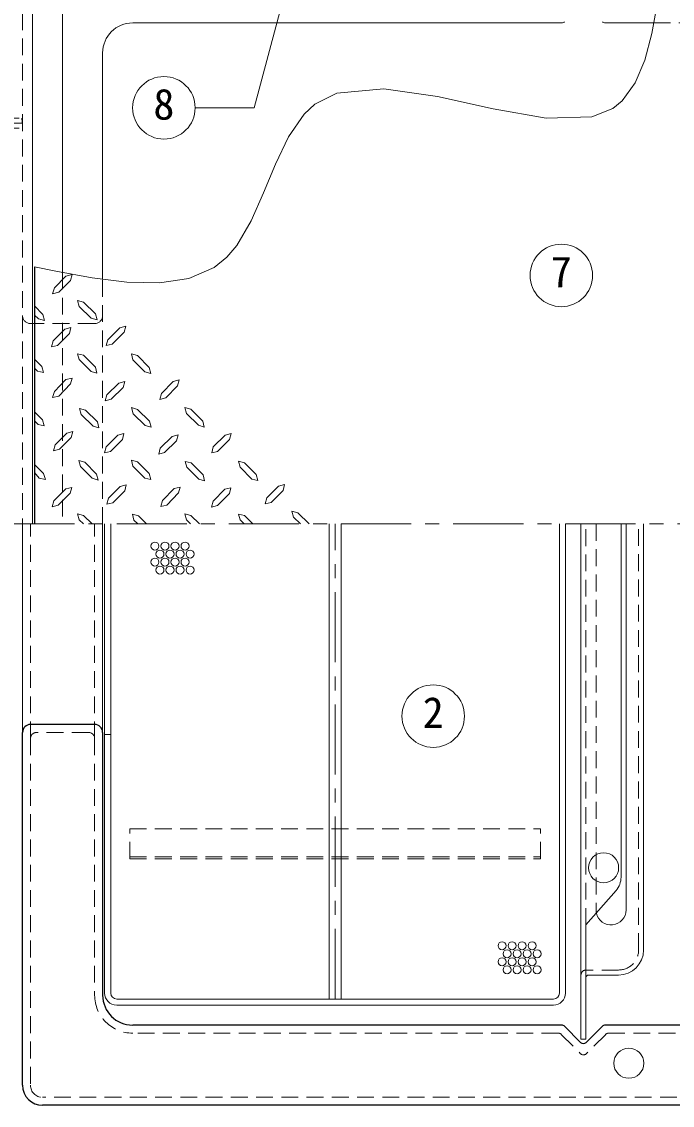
# Model space of a CAD drawing. Units: millimetres at full size, sheet at 1:7; details may follow other scales. Extents: x -1486 to 1349, y -951 to 1016.
# Drawn here: x -856 to -532, y 171 to 712 of the extents above; entities that cross this region are included whole.
import ezdxf
from ezdxf.enums import TextEntityAlignment as Align

# ---------------------------------------------------------------- set-up
doc = ezdxf.new("R2010")
doc.units = ezdxf.units.MM
doc.header["$LTSCALE"] = 7
doc.linetypes.add('CHAIN1', pattern=[8, 5, -1, 1, -1])
doc.linetypes.add('DASHED1', pattern=[1.8, 1.2, -0.6])
doc.layers.add('0-0', color=4, linetype='Continuous', lineweight=9)
doc.styles.add('ＭＳ ゴシック', font='')
doc.styles.get('ＭＳ ゴシック').set_extended_font_data('MS Gothic')

msp = doc.modelspace()

# ---------------------------------------------------------------- linework, layer by layer
at = {"layer": '0-0', "color": 7, "lineweight": 18}
for p, q in [((-850.961, 746.339), (-850.961, 461.339)), ((-721.976, 737.637), (-740.38, 668.951)), ((-740.38, 668.951), (-769.795, 668.951)), ((-855.961, 357.339), (-855.961, 461.339)), ((-815.961, 357.339), (-815.961, 461.339)), ((-702.961, 224.339), (-702.961, 461.339)), ((-696.961, 224.339), (-696.961, 461.339)), ((-587.961, 227.339), (-587.961, 461.339)), ((-584.961, 461.339), (-584.961, 227.339)), ((-577.211, 204.339), (-577.211, 461.339)), ((-557.211, 461.339), (-557.211, 285.097)), ((-814.961, 227.339), (-814.961, 356.339)), ((-811.961, 356.339), (-814.961, 356.339)), ((-811.961, 227.339), (-811.961, 356.339)), ((-559.685, 278.512), (-574.711, 261.339)), ((-574.711, 204.339), (-574.711, 261.339)), ((-808.961, 224.339), (-590.961, 224.339)), ((-590.961, 221.339), (-808.961, 221.339)), ((-577.211, 204.339), (-574.711, 204.339))]:
    msp.add_line(p, q, dxfattribs=at)
at = {"layer": '0-0', "linetype": 'DASHED1'}
for p, q in [((-855.961, 741.339), (-855.961, 461.339)), ((-540.914, 711.339), (-326.789, 711.339)), ((-865.961, 663.839), (-855.961, 663.839)), ((-855.961, 660.08), (-856.268, 663.839)), ((-865.961, 658.839), (-855.961, 658.839)), ((-835.961, 586.814), (-835.961, 461.339)), ((-815.961, 461.339), (-815.961, 583.436)), ((-819.961, 561.339), (-851.961, 561.339)), ((-851.961, 354.339), (-851.961, 461.339)), ((-819.961, 354.339), (-819.961, 461.339)), ((-574.711, 261.339), (-574.711, 461.339)), ((-569.711, 461.339), (-569.711, 268.839)), ((-548.461, 248.839), (-548.461, 461.339)), ((-597.461, 294.339), (-597.461, 309.339)), ((-802.461, 295.339), (-597.461, 295.339)), ((-802.461, 294.339), (-597.461, 294.339)), ((-558.461, 238.839), (-574.711, 238.839))]:
    msp.add_line(p, q, dxfattribs=at)
at = {"layer": '0-0'}
for p, q in [((-586.789, 711.339), (-800.961, 711.339)), ((-540.914, 711.339), (-565.132, 711.339)), ((-815.961, 583.436), (-815.961, 696.339)), ((-834.258, 584.996), (-840.07, 579.089)), ((-834.258, 584.996), (-831.258, 585.839)), ((-832.008, 582.839), (-831.258, 585.839)), ((-832.008, 582.839), (-837.914, 576.933)), ((-845.883, 565.871), (-849.961, 570.112)), ((-821.695, 563.996), (-827.602, 569.902)), ((-819.539, 566.246), (-825.445, 572.058)), ((-848.039, 563.621), (-849.961, 565.542)), ((-848.039, 563.621), (-845.039, 562.871)), ((-845.883, 565.871), (-845.039, 562.871)), ((-821.695, 563.996), (-818.695, 563.246)), ((-819.539, 566.246), (-818.695, 563.246)), ((-834.82, 558.558), (-840.633, 552.652)), ((-834.82, 558.558), (-831.82, 559.308)), ((-832.57, 556.402), (-831.82, 559.308)), ((-807.445, 559.121), (-813.352, 553.214)), ((-805.289, 556.964), (-811.195, 551.058)), ((-807.445, 559.121), (-804.445, 559.964)), ((-805.289, 556.964), (-804.445, 559.964)), ((-841.477, 549.652), (-840.633, 552.652)), ((-832.57, 556.402), (-838.477, 550.402)), ((-814.195, 550.308), (-813.352, 553.214)), ((-838.477, 550.402), (-841.477, 549.652)), ((-811.195, 551.058), (-814.195, 550.308)), ((-846.258, 539.902), (-849.961, 543.605)), ((-821.695, 537.371), (-827.695, 543.371)), ((-819.539, 539.621), (-825.445, 545.527)), ((-794.977, 537.277), (-800.883, 543.183)), ((-792.82, 539.433), (-798.633, 545.339)), ((-848.508, 537.652), (-849.961, 539.105)), ((-848.508, 537.652), (-845.508, 536.902)), ((-846.258, 539.902), (-845.508, 536.902)), ((-821.695, 537.371), (-818.789, 536.621)), ((-819.539, 539.621), (-818.789, 536.621)), ((-794.977, 537.277), (-791.977, 536.433)), ((-792.82, 539.433), (-791.977, 536.433)), ((-834.258, 533.339), (-840.07, 527.433)), ((-832.008, 531.183), (-837.914, 525.183)), ((-834.258, 533.339), (-831.258, 534.089)), ((-832.008, 531.183), (-831.258, 534.089)), ((-807.914, 531.652), (-813.82, 525.746)), ((-807.914, 531.652), (-804.914, 532.496)), ((-805.758, 529.496), (-804.914, 532.496)), ((-780.727, 532.402), (-786.633, 526.496)), ((-778.57, 530.246), (-784.477, 524.339)), ((-780.727, 532.402), (-777.727, 533.246)), ((-778.57, 530.246), (-777.727, 533.246)), ((-814.664, 522.839), (-813.82, 525.746)), ((-805.758, 529.496), (-811.664, 523.589)), ((-787.383, 523.496), (-786.633, 526.496)), ((-811.664, 523.589), (-814.664, 522.839)), ((-784.477, 524.339), (-787.383, 523.496)), ((-845.977, 513.277), (-849.961, 517.261)), ((-820.758, 510.089), (-826.758, 515.996)), ((-818.602, 512.246), (-824.508, 518.152)), ((-794.789, 510.464), (-800.695, 516.371)), ((-792.633, 512.621), (-798.539, 518.527)), ((-768.164, 510.558), (-774.164, 516.464)), ((-766.008, 512.714), (-771.914, 518.621)), ((-848.133, 511.027), (-849.961, 512.855)), ((-848.133, 511.027), (-845.133, 510.277)), ((-845.977, 513.277), (-845.133, 510.277)), ((-820.758, 510.089), (-817.852, 509.246)), ((-818.602, 512.246), (-817.852, 509.246)), ((-794.789, 510.464), (-791.789, 509.621)), ((-792.633, 512.621), (-791.789, 509.621)), ((-768.164, 510.558), (-765.258, 509.714)), ((-766.008, 512.714), (-765.258, 509.714)), ((-833.789, 506.714), (-839.695, 500.808)), ((-831.633, 504.558), (-837.539, 498.652)), ((-833.789, 506.714), (-830.789, 507.558)), ((-831.633, 504.558), (-830.789, 507.558)), ((-808.383, 505.683), (-814.195, 499.777)), ((-806.133, 503.527), (-812.039, 497.527)), ((-808.383, 505.683), (-805.383, 506.433)), ((-806.133, 503.527), (-805.383, 506.433)), ((-781.289, 505.027), (-787.195, 499.121)), ((-781.289, 505.027), (-778.289, 505.871)), ((-779.133, 502.871), (-778.289, 505.871)), ((-754.852, 505.683), (-760.758, 499.777)), ((-752.695, 503.527), (-758.602, 497.527)), ((-754.852, 505.683), (-751.852, 506.433)), ((-752.695, 503.527), (-751.852, 506.433)), ((-840.445, 497.808), (-839.695, 500.808)), ((-837.539, 498.652), (-840.445, 497.808)), ((-787.945, 496.121), (-787.195, 499.121)), ((-818.977, 486.277), (-824.883, 492.183)), ((-792.82, 486.464), (-798.633, 492.277)), ((-748.195, 492.652), (-745.195, 491.902)), ((-747.352, 489.746), (-748.195, 492.652)), ((-845.414, 486.464), (-849.961, 491.011)), ((-847.57, 484.214), (-849.961, 486.946)), ((-821.133, 484.121), (-827.039, 490.027)), ((-794.977, 484.214), (-800.883, 490.121)), ((-767.977, 483.746), (-773.977, 489.652)), ((-765.82, 485.902), (-771.727, 491.808)), ((-741.445, 483.746), (-747.352, 489.746)), ((-739.289, 485.996), (-745.195, 491.902)), ((-847.57, 484.214), (-844.57, 483.464)), ((-845.414, 486.464), (-844.57, 483.464)), ((-821.133, 484.121), (-818.133, 483.277)), ((-818.977, 486.277), (-818.133, 483.277)), ((-794.977, 484.214), (-791.977, 483.464)), ((-792.82, 486.464), (-791.977, 483.464)), ((-767.977, 483.746), (-765.07, 482.902)), ((-765.82, 485.902), (-765.07, 482.902)), ((-741.445, 483.746), (-738.539, 482.996)), ((-739.289, 485.996), (-738.539, 482.996)), ((-834.352, 478.871), (-840.258, 472.964)), ((-832.195, 476.714), (-838.102, 470.714)), ((-834.352, 478.871), (-831.352, 479.621)), ((-832.195, 476.714), (-831.352, 479.621)), ((-807.164, 480.089), (-813.07, 474.183)), ((-804.914, 477.933), (-810.914, 471.933)), ((-807.164, 480.089), (-804.164, 480.839)), ((-804.914, 477.933), (-804.164, 480.839)), ((-780.258, 478.964), (-786.164, 473.058)), ((-778.102, 476.808), (-784.008, 470.808)), ((-780.258, 478.964), (-777.258, 479.714)), ((-778.102, 476.808), (-777.258, 479.714)), ((-754.945, 478.683), (-760.758, 472.777)), ((-752.695, 476.527), (-758.602, 470.527)), ((-754.945, 478.683), (-751.945, 479.433)), ((-752.695, 476.527), (-751.945, 479.433)), ((-728.133, 480.277), (-734.039, 474.371)), ((-725.883, 478.121), (-731.883, 472.121)), ((-728.133, 480.277), (-725.133, 481.027)), ((-725.883, 478.121), (-725.133, 481.027)), ((-786.914, 470.058), (-786.164, 473.058)), ((-784.008, 470.808), (-786.914, 470.058)), ((-761.602, 469.777), (-760.758, 472.777)), ((-758.602, 470.527), (-761.602, 469.777)), ((-821.227, 461.339), (-825.445, 465.558)), ((-794.104, 461.339), (-798.07, 465.464)), ((-767.695, 461.339), (-771.914, 465.558)), ((-748.195, 466.308), (-745.195, 465.558)), ((-747.352, 463.402), (-748.195, 466.308)), ((-740.977, 461.339), (-745.195, 465.558)), ((-721.477, 467.714), (-718.477, 466.871)), ((-720.633, 464.714), (-721.477, 467.714)), ((-712.81, 461.339), (-718.477, 466.871)), ((-825.539, 461.339), (-827.602, 463.402)), ((-814.961, 356.339), (-814.961, 461.339)), ((-811.961, 461.339), (-811.961, 356.339)), ((-798.352, 461.339), (-800.32, 463.308)), ((-745.289, 461.339), (-747.352, 463.402)), ((-717.258, 461.339), (-720.633, 464.714)), ((-554.711, 461.339), (-554.711, 268.839)), ((-545.961, 248.839), (-545.961, 461.339)), ((-558.461, 236.339), (-573.461, 236.339))]:
    msp.add_line(p, q, dxfattribs=at)
at = {"layer": '0-0', "linetype": 'CHAIN1'}
for p, q in [((-855.961, 661.339), (-935.86, 661.339)), ((514.039, 461.339), (-959.294, 461.339)), ((-699.961, 224.339), (-699.961, 461.339))]:
    msp.add_line(p, q, dxfattribs=at)
at = {"layer": '0-0', "color": 5, "lineweight": 25}
for p, q in [((-849.961, 589.603), (-849.961, 461.339)), ((-855.961, 181.339), (-855.961, 357.339)), ((-819.961, 361.339), (-851.961, 361.339)), ((-815.961, 357.339), (-815.961, 226.339)), ((-586.789, 211.339), (-800.961, 211.339)), ((-326.789, 211.339), (-565.132, 211.339)), ((-585.375, 210.754), (-577.375, 202.754)), ((-566.547, 210.754), (-574.547, 202.754)), ((214.039, 171.339), (-845.961, 171.339))]:
    msp.add_line(p, q, dxfattribs=at)
at = {"layer": '0-0', "color": 7, "linetype": 'DASHED1', "lineweight": 18}
for p, q in [((-822.961, 357.339), (-848.961, 357.339)), ((-851.961, 354.339), (-851.961, 181.339)), ((-819.961, 354.339), (-819.961, 226.339)), ((-588.446, 207.339), (-800.961, 207.339)), ((-587.032, 206.754), (-577.375, 197.097)), ((-564.89, 206.754), (-574.547, 197.097)), ((-328.446, 207.339), (-563.476, 207.339)), ((214.039, 175.339), (-845.961, 175.339))]:
    msp.add_line(p, q, dxfattribs=at)
at = {"layer": '0-0'}
for points in [[(-835.961, 586.814), (-835.961, 731.339), (-537.882, 731.339)], [(-837.914, 576.933), (-840.914, 576.089), (-840.07, 579.089)], [(-827.602, 569.902), (-828.445, 572.902), (-825.445, 572.058)], [(-827.695, 543.371), (-828.445, 546.277), (-825.445, 545.527)], [(-800.883, 543.183), (-801.633, 546.183), (-798.633, 545.339)], [(-837.914, 525.183), (-840.914, 524.433), (-840.07, 527.433)], [(-826.758, 515.996), (-827.508, 518.996), (-824.508, 518.152)], [(-800.695, 516.371), (-801.539, 519.371), (-798.539, 518.527)], [(-774.164, 516.464), (-774.914, 519.371), (-771.914, 518.621)], [(-779.133, 502.871), (-785.039, 496.964), (-787.945, 496.121)], [(-812.039, 497.527), (-815.039, 496.777), (-814.195, 499.777)], [(-758.602, 497.527), (-761.508, 496.777), (-760.758, 499.777)], [(-827.039, 490.027), (-827.883, 492.933), (-824.883, 492.183)], [(-800.883, 490.121), (-801.633, 493.121), (-798.633, 492.277)], [(-773.977, 489.652), (-774.727, 492.558), (-771.727, 491.808)], [(-838.102, 470.714), (-841.102, 469.964), (-840.258, 472.964)], [(-810.914, 471.933), (-813.82, 471.183), (-813.07, 474.183)], [(-731.883, 472.121), (-734.789, 471.371), (-734.039, 474.371)], [(-827.602, 463.402), (-828.445, 466.402), (-825.445, 465.558)], [(-800.32, 463.308), (-801.07, 466.214), (-798.07, 465.464)], [(-772.102, 461.339), (-774.164, 463.402), (-774.914, 466.402), (-771.914, 465.558)]]:
    msp.add_lwpolyline(points, dxfattribs=at)
at = {"layer": '0-0', "color": 7, "lineweight": 18}
msp.add_lwpolyline([(-539.267, 720.666), (-541.854, 706.011), (-545.379, 692.742), (-550.206, 681.396), (-556.697, 672.51), (-561.369, 668.694), (-571.85, 664.424), (-594.553, 663.792), (-621.041, 668.436), (-648.894, 674.583), (-675.695, 678.461), (-699.024, 676.298), (-710.012, 670.788), (-715.442, 665.728), (-723.225, 654.404), (-729.686, 640.9), (-735.612, 626.506), (-741.79, 612.516), (-749.006, 600.219), (-753.977, 594.373), (-760.228, 589.361), (-772.896, 583.817), (-787.58, 581.573), (-803.839, 581.907), (-821.234, 584.101), (-839.324, 587.433), (-849.961, 589.603)], dxfattribs=at)
at = {"layer": '0-0', "linetype": 'DASHED1'}
msp.add_lwpolyline([(-802.461, 294.339), (-802.461, 309.339), (-597.461, 309.339)], dxfattribs=at)
at = {"layer": '0-0', "color": 7, "lineweight": 18}
for centre in [(-785.395, 668.951), (-587.034, 585.325), (-650.966, 365.5)]:
    msp.add_circle(centre, 15.6, dxfattribs=at)
at = {"layer": '0-0'}
for centre, radius in [((-789.85, 450.339), 2), ((-784.85, 450.339), 2), ((-779.85, 450.339), 2), ((-774.85, 450.339), 2), ((-789.85, 442.339), 2), ((-787.35, 446.339), 2), ((-784.85, 442.339), 2), ((-782.35, 446.339), 2), ((-779.85, 442.339), 2), ((-777.35, 446.339), 2), ((-774.85, 442.339), 2), ((-772.35, 446.339), 2), ((-787.35, 438.339), 2), ((-782.35, 438.339), 2), ((-777.35, 438.339), 2), ((-772.35, 438.339), 2), ((-565.915, 289.842), 7.5), ((-616.604, 250.936), 2), ((-614.104, 246.936), 2), ((-611.604, 250.936), 2), ((-609.104, 246.936), 2), ((-606.604, 250.936), 2), ((-604.104, 246.936), 2), ((-601.604, 250.936), 2), ((-599.104, 246.936), 2), ((-616.604, 242.936), 2), ((-611.604, 242.936), 2), ((-606.604, 242.936), 2), ((-601.604, 242.936), 2), ((-614.104, 238.936), 2), ((-609.104, 238.936), 2), ((-604.104, 238.936), 2), ((-599.104, 238.936), 2), ((-553.327, 192.325), 7.5)]:
    msp.add_circle(centre, radius, dxfattribs=at)
for centre, radius, start, end in [((-800.961, 696.339), 15, 90, 180), ((-586.789, 713.339), 2, 270, 315), ((-565.132, 713.339), 2, 225, 270), ((-562.211, 268.839), 7.5, 192.24511, 0), ((-558.461, 248.839), 12.5, 270, 0), ((-573.461, 235.089), 1.25, 90, 180)]:
    msp.add_arc(centre, radius, start, end, dxfattribs=at)
at = {"layer": '0-0', "linetype": 'DASHED1'}
for centre, radius, start, end in [((-851.961, 565.339), 4, 180, 270), ((-819.961, 565.339), 4, 270, 0), ((-562.211, 268.839), 7.5, 180, 192.24511), ((-558.461, 248.839), 10, 270, 0), ((-574.711, 236.339), 2.5, 90, 180)]:
    msp.add_arc(centre, radius, start, end, dxfattribs=at)
at = {"layer": '0-0', "color": 5, "lineweight": 25}
for centre, radius, start, end in [((-851.961, 357.339), 4, 90, 180), ((-819.961, 357.339), 4, 0, 90), ((-800.961, 226.339), 15, 180, 270), ((-586.789, 209.339), 2, 45, 90), ((-565.132, 209.339), 2, 90, 135), ((-575.961, 204.168), 2, 225, 315), ((-845.961, 181.339), 10, 180, 270)]:
    msp.add_arc(centre, radius, start, end, dxfattribs=at)
at = {"layer": '0-0', "color": 7, "linetype": 'DASHED1', "lineweight": 18}
for centre, radius, start, end in [((-848.961, 354.339), 3, 90, 180), ((-822.961, 354.339), 3, 0, 90), ((-800.961, 226.339), 19, 180, 270), ((-588.446, 205.339), 2, 45, 90), ((-563.476, 205.339), 2, 90, 135), ((-575.961, 198.511), 2, 225, 315), ((-845.961, 181.339), 6, 180, 270)]:
    msp.add_arc(centre, radius, start, end, dxfattribs=at)
at = {"layer": '0-0', "color": 7, "lineweight": 18}
for centre, radius, start, end in [((-567.211, 285.097), 10, 318.81407, 0), ((-808.961, 227.339), 6, 180, 270), ((-808.961, 227.339), 3, 180, 270), ((-590.961, 227.339), 3, 270, 0), ((-590.961, 227.339), 6, 270, 0)]:
    msp.add_arc(centre, radius, start, end, dxfattribs=at)

# ---------------------------------------------------------------- texts
at = {"layer": '0-0', "color": 7, "style": 'ＭＳ ゴシック'}
for s, p in [('8', (-790.645, 658.451)), ('7', (-592.284, 574.825)), ('2', (-656.216, 355))]:
    msp.add_text(s, height=15.4, dxfattribs=at).set_placement(p, align=Align.BOTTOM_LEFT)

doc.saveas('drawing.dxf')
